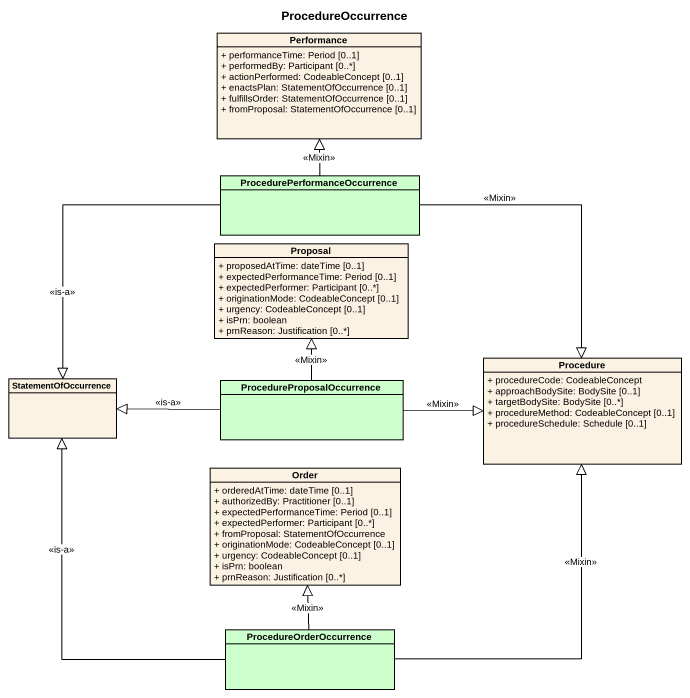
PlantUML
@startuml
title ProcedureOccurrence
hide circle
hide empty members
skinparam classAttributeIconSize 0
class Performance {
  + performanceTime: Period [0..1]
  + performedBy: Participant [0..*]
  + actionPerformed: CodeableConcept [0..1]
  + enactsPlan: StatementOfOccurrence [0..1]
  + fulfillsOrder: StatementOfOccurrence [0..1]
  + fromProposal: StatementOfOccurrence [0..1]
}
class "ProcedurePerformanceOccurrence" as ProcedurePerformanceOccurren #CCFFCC
class Proposal {
  + proposedAtTime: dateTime [0..1]
  + expectedPerformanceTime: Period [0..1]
  + expectedPerformer: Participant [0..*]
  + originationMode: CodeableConcept [0..1]
  + urgency: CodeableConcept [0..1]
  + isPrn: boolean
  + prnReason: Justification [0..*]
}
class Procedure {
  + procedureCode: CodeableConcept
  + approachBodySite: BodySite [0..1]
  + targetBodySite: BodySite [0..*]
  + procedureMethod: CodeableConcept [0..1]
  + procedureSchedule: Schedule [0..1]
}
class StatementOfOccurrence
class ProcedureProposalOccurrence #CCFFCC
class Order {
  + orderedAtTime: dateTime [0..1]
  + authorizedBy: Practitioner [0..1]
  + expectedPerformanceTime: Period [0..1]
  + expectedPerformer: Participant [0..*]
  + fromProposal: StatementOfOccurrence
  + originationMode: CodeableConcept [0..1]
  + urgency: CodeableConcept [0..1]
  + isPrn: boolean
  + prnReason: Justification [0..*]
}
class ProcedureOrderOccurrence #CCFFCC
ProcedurePerformanceOccurren -up-|> Performance : <<Mixin>>
ProcedurePerformanceOccurren --|> Procedure : <<Mixin>>
ProcedurePerformanceOccurren --|> StatementOfOccurrence : <<is-a>>
ProcedureProposalOccurrence -up-|> Proposal : <<Mixin>>
ProcedureProposalOccurrence -right-|> Procedure : <<Mixin>>
ProcedureProposalOccurrence -left-|> StatementOfOccurrence : <<is-a>>
ProcedureOrderOccurrence -up-|> Procedure : <<Mixin>>
ProcedureOrderOccurrence -up-|> StatementOfOccurrence : <<is-a>>
ProcedureOrderOccurrence -up-|> Order : <<Mixin>>
@enduml
